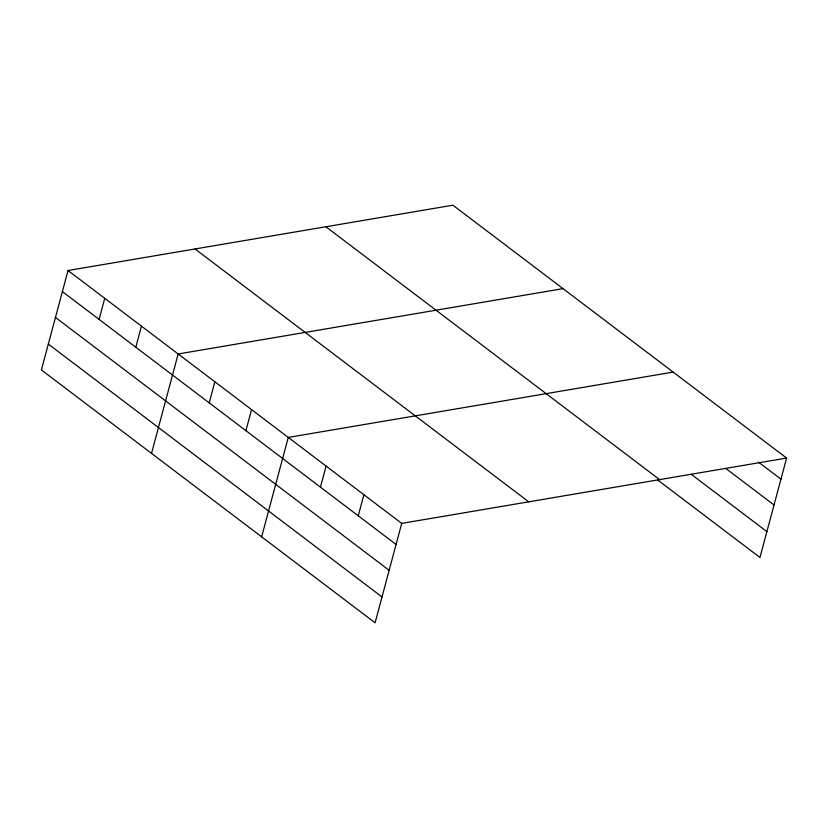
<?xml version="1.0" encoding="UTF-8"?>
<svg xmlns="http://www.w3.org/2000/svg" width="828" height="828" viewBox="0 0 828 828"><rect width="100%" height="100%" fill="white"/><g stroke="black" fill="none" stroke-linecap="round" stroke-linejoin="round"><path stroke-width="1.24" d="M786.6 458.06L452.916 205.199L68.041 270.518L41.4 369.94L375.084 622.801L401.715 523.389L786.6 458.06L759.959 557.482L657.753 480.023M99.101 319.411L104.742 298.339M135.802 347.222L141.443 326.149M151.514 453.382L178.155 353.97L563.04 288.651M209.215 402.853L214.856 381.78M245.916 430.663L251.557 409.601M261.627 536.823L288.268 437.412L673.154 372.093M320.436 487.143L326.087 466.071M358.255 515.803L363.896 494.73M758.469 462.096L780.959 479.133M725.99 468.586L774.025 504.987M691.256 474.309L766.894 531.628M325.911 226.758L659.585 479.619M195.046 248.969L528.73 501.83M68.041 270.518L401.715 523.389M62.39 291.591L396.074 544.462M55.466 317.445L389.139 570.306M48.324 344.086L382.008 596.947"/></g></svg>
